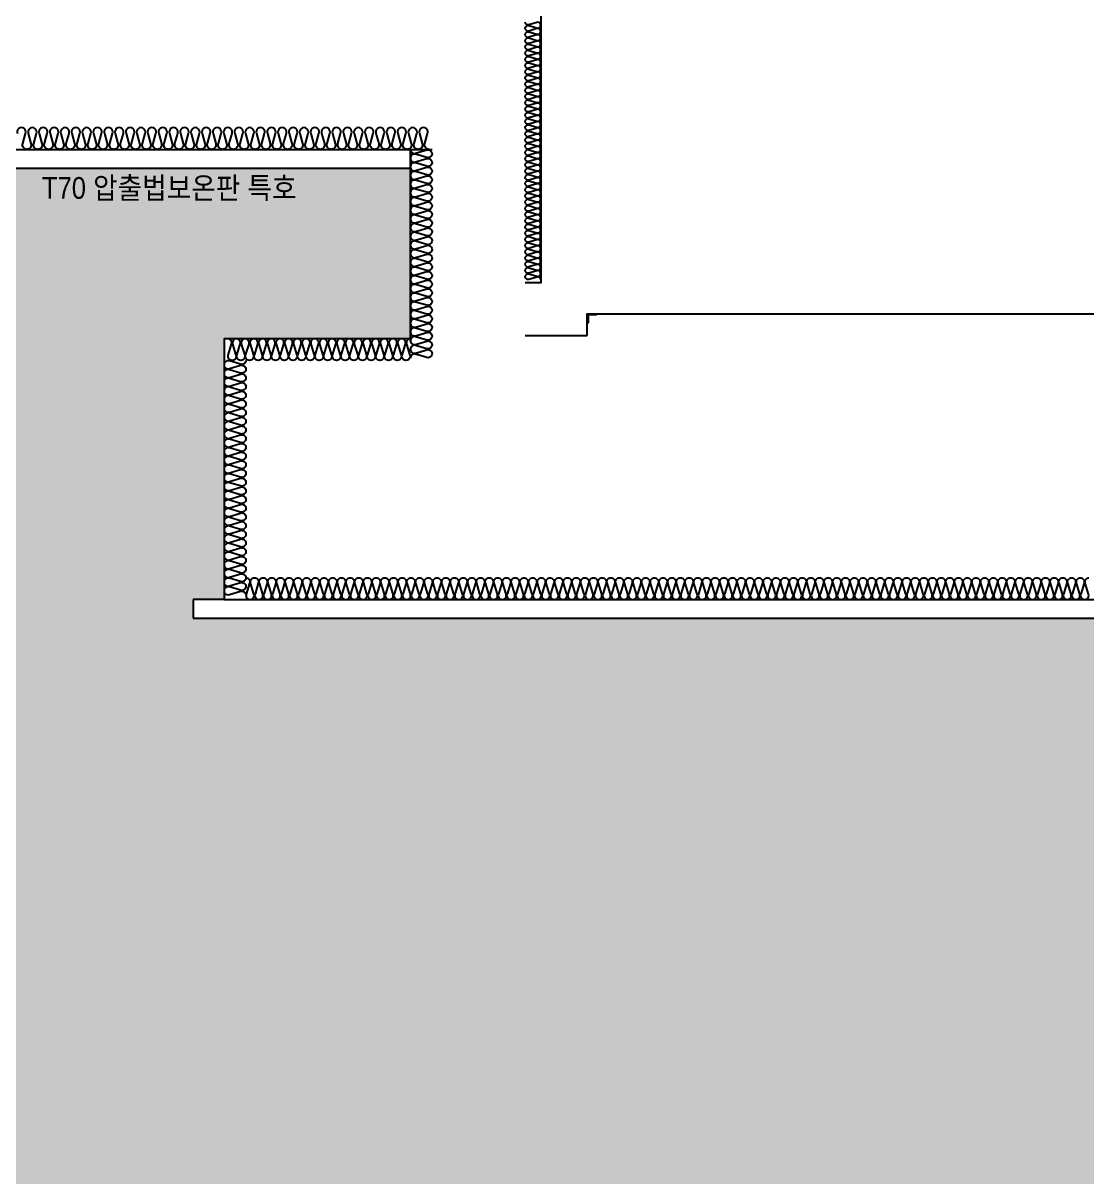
# Model space of a CAD drawing. Header units: millimetres. Extents: x 19868 to 801382, y -4805 to 85279.
# Drawn here: x 509421 to 512848, y 31149 to 34866 of the extents above; entities that cross this region are included whole.
import ezdxf
from ezdxf.enums import TextEntityAlignment as Align

# ---------------------------------------------------------------- set-up
doc = ezdxf.new("R2010")
doc.units = ezdxf.units.MM
doc.header["$LTSCALE"] = 250
for name, color, linetype in [('4fin', 4, 'Continuous'), ('A-FIN', 6, 'Continuous'), ('A-FIN-무근', 7, 'Continuous'), ('A-버림CONC', 4, 'Continuous'), ('ISL', 251, 'Continuous'), ('TR', 7, 'Continuous'), ('지반', 254, 'Continuous')]:
    doc.layers.add(name, color=color, linetype=linetype)
doc.layers.add('NOPLOT-단열', color=225, linetype='Continuous', plot=False)
doc.styles.add('Gdim', font='')
doc.styles.get('Gdim').set_extended_font_data('Dotum')

# ---------------------------------------------------------------- blocks, each defined once
blk = doc.blocks.new('A$C1B416526')
at = {"layer": '4fin'}
blk.add_lwpolyline([(-30, 70, 0.164028), (-28.7, 67), (-3, 67), (-3, 41.2, 0.19024), (0, 40), (0, 70)], format="xyb", close=True, dxfattribs=at)
at = {"layer": 'A-FIN-무근'}
for p, q in [((0, 0), (0, 70)), ((200, 0), (0, 0))]:
    blk.add_line(p, q, dxfattribs=at)

msp = doc.modelspace()

# ---------------------------------------------------------------- hatches: boundary and pattern name
at = {"layer": '지반'}
h = msp.add_hatch(dxfattribs=at)
h.set_pattern_fill('EARTH', color=251, scale=70, angle=45)
h.paths.add_polyline_path([(440367.8, 33228.9), (440367.8, 23234.4), (591132.4, 23234.4), (591132.4, 34678.9), (582338.2, 34678.9), (582338.2, 34628.9), (582388.2, 34628.9), (582388.2, 34568.9), (582138.2, 34568.9), (582138.2, 34628.9), (582188.2, 34628.9), (582188.2, 34828.9), (580288.2, 34828.9), (580288.2, 34778.9), (580138.2, 34778.9), (580138.2, 33778.9), (580038.2, 33778.9), (580038.2, 32328.9), (581138.2, 32328.9), (581138.2, 30828.9), (581238.2, 30828.9), (581238.2, 30768.9), (563118.2, 30768.9), (563118.2, 30828.9), (563218.2, 30828.9), (563218.2, 31528.9), (563818.2, 31528.9), (563818.2, 33668.9), (561843.1, 33668.9), (561663.1, 33488.9), (560453.4, 33488.9), (560273.4, 33668.9), (558088.2, 33668.9), (558088.2, 33728.9), (558188.2, 33728.9), (558188.2, 34318.9), (543138.2, 34318.9), (543138.2, 33878.9), (542838.2, 33878.9), (542838.2, 32228.9), (543438.2, 32228.9), (543438.2, 31528.9), (543538.2, 31528.9), (543538.2, 31468.9), (541838.2, 31468.9), (541838.2, 31528.9), (541938.2, 31528.9), (541938.2, 31968.9), (539138.2, 31968.9), (539138.2, 31528.9), (539238.2, 31528.9), (539238.2, 31468.9), (537538.2, 31468.9), (537538.2, 31528.9), (537638.2, 31528.9), (537638.2, 32228.9), (538238.2, 32228.9), (538238.2, 33018.9), (537638.2, 33018.9), (537638.2, 33078.9), (537738.2, 33078.9), (537738.2, 33418.9), (535238.2, 33418.9), (535238.2, 32878.9), (535338.2, 32878.9), (535338.2, 32818.9), (534538.2, 32818.9), (534538.2, 32878.9), (534638.2, 32878.9), (534638.2, 33418.9), (530588.2, 33418.9), (530188.2, 33018.9), (516778.2, 33018.9), (516708.2, 32948.9), (509968.2, 32948.9), (509968.2, 33008.9), (510068.2, 33008.9), (510068.2, 33848.9), (510668.2, 33848.9), (510668.2, 34398.9), (508508.2, 34398.9), (508508.2, 33808.9), (508608.2, 33808.9), (508608.2, 33748.9), (507668.2, 33748.9), (507668.2, 33808.9), (507768.2, 33808.9), (507768.2, 34448.9), (507488.2, 34448.9), (507488.2, 34508.9), (507538.2, 34508.9), (507536.6, 34832.3), (505138.2, 34820.6), (502738.2, 34808.9), (490888.2, 34568.9), (479038.2, 34328.9), (468288.2, 34228.9), (456838.2, 34128.9), (456138.2, 34128.9), (448038.2, 33228.9)])

# ---------------------------------------------------------------- linework, layer by layer
at = {"layer": 'A-FIN'}
msp.add_line((511238.2, 33928.9), (537738.2, 33928.9), dxfattribs=at)
at = {"layer": 'A-버림CONC'}
for p, q in [((510068.2, 33008.9), (509968.2, 33008.9)), ((509968.2, 33008.9), (509968.2, 32948.9)), ((509968.2, 32948.9), (516708.2, 32948.9))]:
    msp.add_line(p, q, dxfattribs=at)
msp.add_lwpolyline([(508508.2, 34398.9), (510668.2, 34398.9)], dxfattribs=at)
at = {"layer": 'ISL'}
msp.add_line((508508.2, 34458.9), (510738.2, 34458.9), dxfattribs=at)
for points in [[(538188.2, 41428.9), (537688.2, 41428.9), (537688.2, 41978.9), (535188.2, 41978.9), (535188.2, 41228.9), (534488.2, 41228.9), (534488.2, 41978.9), (528888.2, 41978.9), (528888.2, 41328.9), (528488.2, 41328.9), (528488.2, 42228.9), (528588.2, 42228.9), (528588.2, 42878.9), (522838.2, 42878.9), (522838.2, 42078.9), (523338.2, 42078.9), (523338.2, 41078.9), (522538.2, 41078.9), (522538.2, 41828.9), (511388.2, 41828.9), (511388.2, 41078.9), (511088.2, 41078.9), (511088.2, 34028.9), (511038.2, 34028.9)], [(510668.2, 34458.9), (510668.2, 33848.9), (510068.2, 33848.9), (510068.2, 33008.9), (516638.2, 33008.9), (516638.2, 33078.9)]]:
    msp.add_lwpolyline(points, dxfattribs=at)
for points in [[(511088.2, 34038.9, 0.5087), (511076.1, 34047.8), (511050.3, 34040.1, -0.509267), (511038.2, 34048.9, -0.509267), (511050.3, 34057.8), (511076.1, 34050.1, 1.372593), (511076.1, 34067.8), (511050.3, 34060.1, -0.509267), (511038.2, 34068.9, -0.509267), (511050.3, 34077.8), (511076.1, 34070.1, 1.372593), (511076.1, 34087.8), (511050.3, 34080.1, -0.509267), (511038.2, 34088.9, -0.509267), (511050.3, 34097.8), (511076.1, 34090.1, 1.372593), (511076.1, 34107.8), (511050.3, 34100.1, -0.509267), (511038.2, 34108.9, -0.509267), (511050.3, 34117.8), (511076.1, 34110.1, 1.372593), (511076.1, 34127.8), (511050.3, 34120.1, -0.509267), (511038.2, 34128.9, -0.509267), (511050.3, 34137.8), (511076.1, 34130.1, 1.372593), (511076.1, 34147.8), (511050.3, 34140.1, -0.509267), (511038.2, 34148.9, -0.509267), (511050.3, 34157.8), (511076.1, 34150.1, 1.372593), (511076.1, 34167.8), (511050.3, 34160.1, -0.509267), (511038.2, 34168.9, -0.509267), (511050.3, 34177.8), (511076.1, 34170.1, 1.372593), (511076.1, 34187.8), (511050.3, 34180.1, -0.509267), (511038.2, 34188.9, -0.509267), (511050.3, 34197.8), (511076.1, 34190.1, 1.372593), (511076.1, 34207.8), (511050.3, 34200.1, -0.509267), (511038.2, 34208.9, -0.509267), (511050.3, 34217.8), (511076.1, 34210.1, 1.372593), (511076.1, 34227.8), (511050.3, 34220.1, -0.509267), (511038.2, 34228.9, -0.509267), (511050.3, 34237.8), (511076.1, 34230.1, 1.372593), (511076.1, 34247.8), (511050.3, 34240.1, -0.509267), (511038.2, 34248.9, -0.509267), (511050.3, 34257.8), (511076.1, 34250.1, 1.372593), (511076.1, 34267.8), (511050.3, 34260.1, -0.509267), (511038.2, 34268.9, -0.509267), (511050.3, 34277.8), (511076.1, 34270.1, 1.372593), (511076.1, 34287.8), (511050.3, 34280.1, -0.509267), (511038.2, 34288.9, -0.509267), (511050.3, 34297.8), (511076.1, 34290.1, 1.372593), (511076.1, 34307.8), (511050.3, 34300.1, -0.509267), (511038.2, 34308.9, -0.509267), (511050.3, 34317.8), (511076.1, 34310.1, 1.372593), (511076.1, 34327.8), (511050.3, 34320.1, -0.509267), (511038.2, 34328.9, -0.509267), (511050.3, 34337.8), (511076.1, 34330.1, 1.372593), (511076.1, 34347.8), (511050.3, 34340.1, -0.509267), (511038.2, 34348.9, -0.509267), (511050.3, 34357.8), (511076.1, 34350.1, 1.372593), (511076.1, 34367.8), (511050.3, 34360.1, -0.509267), (511038.2, 34368.9, -0.509267), (511050.3, 34377.8), (511076.1, 34370.1, 1.372593), (511076.1, 34387.8), (511050.3, 34380.1, -0.509267), (511038.2, 34388.9, -0.509267), (511050.3, 34397.8), (511076.1, 34390.1, 1.372593), (511076.1, 34407.8), (511050.3, 34400.1, -0.509267), (511038.2, 34408.9, -0.509267), (511050.3, 34417.8), (511076.1, 34410.1, 1.372593), (511076.1, 34427.8), (511050.3, 34420.1, -0.509267), (511038.2, 34428.9, -0.509267), (511050.3, 34437.8), (511076.1, 34430.1, 1.372593), (511076.1, 34447.8), (511050.3, 34440.1, -0.509267), (511038.2, 34448.9, -0.509267), (511050.3, 34457.8), (511076.1, 34450.1, 1.372593), (511076.1, 34467.8), (511050.3, 34460.1, -0.509267), (511038.2, 34468.9, -0.509267), (511050.3, 34477.8), (511076.1, 34470.1, 1.372593), (511076.1, 34487.8), (511050.3, 34480.1, -0.509267), (511038.2, 34488.9, -0.509267), (511050.3, 34497.8), (511076.1, 34490.1, 1.372593), (511076.1, 34507.8), (511050.3, 34500.1, -0.509267), (511038.2, 34508.9, -0.509267), (511050.3, 34517.8), (511076.1, 34510.1, 1.372593), (511076.1, 34527.8), (511050.3, 34520.1, -0.509267), (511038.2, 34528.9, -0.509267), (511050.3, 34537.8), (511076.1, 34530.1, 1.372593), (511076.1, 34547.8), (511050.3, 34540.1, -0.509267), (511038.2, 34548.9, -0.509267), (511050.3, 34557.8), (511076.1, 34550.1, 1.372593), (511076.1, 34567.8), (511050.3, 34560.1, -0.509267), (511038.2, 34568.9, -0.509267), (511050.3, 34577.8), (511076.1, 34570.1, 1.372593), (511076.1, 34587.8), (511050.3, 34580.1, -0.509267), (511038.2, 34588.9, -0.509267), (511050.3, 34597.8), (511076.1, 34590.1, 1.372593), (511076.1, 34607.8), (511050.3, 34600.1, -0.509267), (511038.2, 34608.9, -0.509267), (511050.3, 34617.8), (511076.1, 34610.1, 1.372593), (511076.1, 34627.8), (511050.3, 34620.1, -0.509267), (511038.2, 34628.9, -0.509267), (511050.3, 34637.8), (511076.1, 34630.1, 1.372593), (511076.1, 34647.8), (511050.3, 34640.1, -0.509267), (511038.2, 34648.9, -0.509267), (511050.3, 34657.8), (511076.1, 34650.1, 1.372593), (511076.1, 34667.8), (511050.3, 34660.1, -0.509267), (511038.2, 34668.9, -0.509267), (511050.3, 34677.8), (511076.1, 34670.1, 1.372593), (511076.1, 34687.8), (511050.3, 34680.1, -0.509267), (511038.2, 34688.9, -0.509267), (511050.3, 34697.8), (511076.1, 34690.1, 1.372593), (511076.1, 34707.8), (511050.3, 34700.1, -0.509267), (511038.2, 34708.9, -0.509267), (511050.3, 34717.8), (511076.1, 34710.1, 1.372593), (511076.1, 34727.8), (511050.3, 34720.1, -0.509267), (511038.2, 34728.9, -0.509267), (511050.3, 34737.8), (511076.1, 34730.1, 1.372593), (511076.1, 34747.8), (511050.3, 34740.1, -0.509267), (511038.2, 34748.9, -0.509267), (511050.3, 34757.8), (511076.1, 34750.1, 1.372593), (511076.1, 34767.8), (511050.3, 34760.1, -0.509267), (511038.2, 34768.9, -0.509267), (511050.3, 34777.8), (511076.1, 34770.1, 1.372593), (511076.1, 34787.8), (511050.3, 34780.1, -0.509267), (511038.2, 34788.9, -0.509267), (511050.3, 34797.8), (511076.1, 34790.1, 1.372593), (511076.1, 34807.8), (511050.3, 34800.1, -0.509267), (511038.2, 34808.9, -0.509267), (511050.3, 34817.8), (511076.1, 34810.1, 1.372593), (511076.1, 34827.8), (511050.3, 34820.1, -0.509267), (511038.2, 34828.9, -0.509267), (511050.3, 34837.8), (511076.1, 34830.1, 1.372593), (511076.1, 34847.8), (511050.3, 34840.1, -0.509267), (511038.2, 34848.9, -0.509267), (511050.3, 34857.8), (511076.1, 34850.1, 1.372593), (511076.1, 34867.8), (511050.3, 34860.1, -0.509267), (511038.2, 34868.9, -0.509267)], [(510728.2, 34458.9, -0.524856), (510715.1, 34477.9), (510723.8, 34510, 1.449198), (510697.6, 34510), (510706.3, 34477.9, -0.524856), (510693.2, 34458.9, -0.524856), (510680.1, 34477.9), (510688.8, 34510, 1.449198), (510662.6, 34510), (510671.3, 34477.9, -0.524856), (510658.2, 34458.9, -0.524856), (510645.1, 34477.9), (510653.8, 34510, 1.449198), (510627.6, 34510), (510636.3, 34477.9, -0.524856), (510623.2, 34458.9, -0.524856), (510610.1, 34477.9), (510618.8, 34510, 1.449198), (510592.6, 34510), (510601.3, 34477.9, -0.524856), (510588.2, 34458.9, -0.524856), (510575.1, 34477.9), (510583.8, 34510, 1.449198), (510557.6, 34510), (510566.3, 34477.9, -0.524856), (510553.2, 34458.9, -0.524856), (510540.1, 34477.9), (510548.8, 34510, 1.449198), (510522.6, 34510), (510531.3, 34477.9, -0.524856), (510518.2, 34458.9, -0.524856), (510505.1, 34477.9), (510513.8, 34510, 1.449198), (510487.6, 34510), (510496.3, 34477.9, -0.524856), (510483.2, 34458.9, -0.524856), (510470.1, 34477.9), (510478.8, 34510, 1.449198), (510452.6, 34510), (510461.3, 34477.9, -0.524856), (510448.2, 34458.9, -0.524856), (510435.1, 34477.9), (510443.8, 34510, 1.449198), (510417.6, 34510), (510426.3, 34477.9, -0.524856), (510413.2, 34458.9, -0.524856), (510400.1, 34477.9), (510408.8, 34510, 1.449198), (510382.6, 34510), (510391.3, 34477.9, -0.524856), (510378.2, 34458.9, -0.524856), (510365.1, 34477.9), (510373.8, 34510, 1.449198), (510347.6, 34510), (510356.3, 34477.9, -0.524856), (510343.2, 34458.9, -0.524856), (510330.1, 34477.9), (510338.8, 34510, 1.449198), (510312.6, 34510), (510321.3, 34477.9, -0.524856), (510308.2, 34458.9, -0.524856), (510295.1, 34477.9), (510303.8, 34510, 1.449198), (510277.6, 34510), (510286.3, 34477.9, -0.524856), (510273.2, 34458.9, -0.524856), (510260.1, 34477.9), (510268.8, 34510, 1.449198), (510242.6, 34510), (510251.3, 34477.9, -0.524856), (510238.2, 34458.9, -0.524856), (510225.1, 34477.9), (510233.8, 34510, 1.449198), (510207.6, 34510), (510216.3, 34477.9, -0.524856), (510203.2, 34458.9, -0.524856), (510190.1, 34477.9), (510198.8, 34510, 1.449198), (510172.6, 34510), (510181.3, 34477.9, -0.524856), (510168.2, 34458.9, -0.524856), (510155.1, 34477.9), (510163.8, 34510, 1.449198), (510137.6, 34510), (510146.3, 34477.9, -0.524856), (510133.2, 34458.9, -0.524856), (510120.1, 34477.9), (510128.8, 34510, 1.449198), (510102.6, 34510), (510111.3, 34477.9, -0.524856), (510098.2, 34458.9, -0.524856), (510085.1, 34477.9), (510093.8, 34510, 1.449198), (510067.6, 34510), (510076.3, 34477.9, -0.524856), (510063.2, 34458.9, -0.524856), (510050.1, 34477.9), (510058.8, 34510, 1.449198), (510032.6, 34510), (510041.3, 34477.9, -0.524856), (510028.2, 34458.9, -0.524856), (510015.1, 34477.9), (510023.8, 34510, 1.449198), (509997.6, 34510), (510006.3, 34477.9, -0.524856), (509993.2, 34458.9, -0.524856), (509980.1, 34477.9), (509988.8, 34510, 1.449198), (509962.6, 34510), (509971.3, 34477.9, -0.524856), (509958.2, 34458.9, -0.524856), (509945.1, 34477.9), (509953.8, 34510, 1.449198), (509927.6, 34510), (509936.3, 34477.9, -0.524856), (509923.2, 34458.9, -0.524856), (509910.1, 34477.9), (509918.8, 34510, 1.449198), (509892.6, 34510), (509901.3, 34477.9, -0.524856), (509888.2, 34458.9, -0.524856), (509875.1, 34477.9), (509883.8, 34510, 1.449198), (509857.6, 34510), (509866.3, 34477.9, -0.524856), (509853.2, 34458.9, -0.524856), (509840.1, 34477.9), (509848.8, 34510, 1.449198), (509822.6, 34510), (509831.3, 34477.9, -0.524856), (509818.2, 34458.9, -0.524856), (509805.1, 34477.9), (509813.8, 34510, 1.449198), (509787.6, 34510), (509796.3, 34477.9, -0.524856), (509783.2, 34458.9, -0.524856), (509770.1, 34477.9), (509778.8, 34510, 1.449198), (509752.6, 34510), (509761.3, 34477.9, -0.524856), (509748.2, 34458.9, -0.524856), (509735.1, 34477.9), (509743.8, 34510, 1.449198), (509717.6, 34510), (509726.3, 34477.9, -0.524856), (509713.2, 34458.9, -0.524856), (509700.1, 34477.9), (509708.8, 34510, 1.449198), (509682.6, 34510), (509691.3, 34477.9, -0.524856), (509678.2, 34458.9, -0.524856), (509665.1, 34477.9), (509673.8, 34510, 1.449198), (509647.6, 34510), (509656.3, 34477.9, -0.524856), (509643.2, 34458.9, -0.524856), (509630.1, 34477.9), (509638.8, 34510, 1.449198), (509612.6, 34510), (509621.3, 34477.9, -0.524856), (509608.2, 34458.9, -0.524856), (509595.1, 34477.9), (509603.8, 34510, 1.449198), (509577.6, 34510), (509586.3, 34477.9, -0.524856), (509573.2, 34458.9, -0.524856), (509560.1, 34477.9), (509568.8, 34510, 1.449198), (509542.6, 34510), (509551.3, 34477.9, -0.524856), (509538.2, 34458.9, -0.524856), (509525.1, 34477.9), (509533.8, 34510, 1.449198), (509507.6, 34510), (509516.3, 34477.9, -0.524856), (509503.2, 34458.9, -0.524856), (509490.1, 34477.9), (509498.8, 34510, 1.449198), (509472.6, 34510), (509481.3, 34477.9, -0.524856), (509468.2, 34458.9, -0.524856), (509455.1, 34477.9), (509463.8, 34510, 1.449198), (509437.6, 34510), (509446.3, 34477.9, -0.524856), (509433.2, 34458.9, -0.524856), (509420.1, 34477.9), (509428.8, 34510, 1.449198), (509402.6, 34510)], [(510668.2, 34458.9, 0.509267), (510685.2, 34446.6), (510721.2, 34457.3, -1.372593), (510721.2, 34432.6), (510685.2, 34443.3, 0.509267), (510668.2, 34430.9, 0.509267), (510685.2, 34418.6), (510721.2, 34429.3, -1.372593), (510721.2, 34404.6), (510685.2, 34415.3, 0.509267), (510668.2, 34402.9, 0.509267), (510685.2, 34390.6), (510721.2, 34401.3, -1.372593), (510721.2, 34376.6), (510685.2, 34387.3, 0.509267), (510668.2, 34374.9, 0.509267), (510685.2, 34362.6), (510721.2, 34373.3, -1.372593), (510721.2, 34348.6), (510685.2, 34359.3, 0.509267), (510668.2, 34346.9, 0.509267), (510685.2, 34334.6), (510721.2, 34345.3, -1.372593), (510721.2, 34320.6), (510685.2, 34331.3, 0.509267), (510668.2, 34318.9, 0.509267), (510685.2, 34306.6), (510721.2, 34317.3, -1.372593), (510721.2, 34292.6), (510685.2, 34303.3, 0.509267), (510668.2, 34290.9, 0.509267), (510685.2, 34278.6), (510721.2, 34289.3, -1.372593), (510721.2, 34264.6), (510685.2, 34275.3, 0.509267), (510668.2, 34262.9, 0.509267), (510685.2, 34250.6), (510721.2, 34261.3, -1.372593), (510721.2, 34236.6), (510685.2, 34247.3, 0.509267), (510668.2, 34234.9, 0.509267), (510685.2, 34222.6), (510721.2, 34233.3, -1.372593), (510721.2, 34208.6), (510685.2, 34219.3, 0.509267), (510668.2, 34206.9, 0.509267), (510685.2, 34194.6), (510721.2, 34205.3, -1.372593), (510721.2, 34180.6), (510685.2, 34191.3, 0.509267), (510668.2, 34178.9, 0.509267), (510685.2, 34166.6), (510721.2, 34177.3, -1.372593), (510721.2, 34152.6), (510685.2, 34163.3, 0.509267), (510668.2, 34150.9, 0.509267), (510685.2, 34138.6), (510721.2, 34149.3, -1.372593), (510721.2, 34124.6), (510685.2, 34135.3, 0.509267), (510668.2, 34122.9, 0.509267), (510685.2, 34110.6), (510721.2, 34121.3, -1.372593), (510721.2, 34096.6), (510685.2, 34107.3, 0.509267), (510668.2, 34094.9, 0.509267), (510685.2, 34082.6), (510721.2, 34093.3, -1.372593), (510721.2, 34068.6), (510685.2, 34079.3, 0.509267), (510668.2, 34066.9, 0.509267), (510685.2, 34054.6), (510721.2, 34065.3, -1.372593), (510721.2, 34040.6), (510685.2, 34051.3, 0.509267), (510668.2, 34038.9, 0.509267), (510685.2, 34026.6), (510721.2, 34037.3, -1.372593), (510721.2, 34012.6), (510685.2, 34023.3, 0.509267), (510668.2, 34010.9, 0.509267), (510685.2, 33998.6), (510721.2, 34009.3, -1.372593), (510721.2, 33984.6), (510685.2, 33995.3, 0.509267), (510668.2, 33982.9, 0.509267), (510685.2, 33970.6), (510721.2, 33981.3, -1.372593), (510721.2, 33956.6), (510685.2, 33967.3, 0.509267), (510668.2, 33954.9, 0.509267), (510685.2, 33942.6), (510721.2, 33953.3, -1.372593), (510721.2, 33928.6), (510685.2, 33939.3, 0.509267), (510668.2, 33926.9, 0.509267), (510685.2, 33914.6), (510721.2, 33925.3, -1.372593), (510721.2, 33900.6), (510685.2, 33911.3, 0.509267), (510668.2, 33898.9, 0.509267), (510685.2, 33886.6), (510721.2, 33897.3, -1.372593), (510721.2, 33872.6), (510685.2, 33883.3, 0.509267), (510668.2, 33870.9, 0.509267), (510685.2, 33858.6), (510721.2, 33869.3, -1.372593), (510721.2, 33844.6), (510685.2, 33855.3, 0.509267), (510668.2, 33842.9, 0.509267), (510685.2, 33830.6), (510721.2, 33841.3, -1.372593), (510721.2, 33816.6), (510685.2, 33827.3, 0.509267), (510668.2, 33814.9, 0.509267), (510685.2, 33802.6), (510721.2, 33813.3, -1.372593), (510721.2, 33788.6), (510685.2, 33799.3, 0.509267), (510668.2, 33786.9)], [(510668.2, 33848.9, 0.509267), (510655.8, 33832), (510666.6, 33795.9, -1.372593), (510641.8, 33795.9), (510652.6, 33832, 0.509267), (510640.2, 33848.9, 0.509267), (510627.8, 33832), (510638.6, 33795.9, -1.372593), (510613.8, 33795.9), (510624.6, 33832, 0.509267), (510612.2, 33848.9, 0.509267), (510599.8, 33832), (510610.6, 33795.9, -1.372593), (510585.8, 33795.9), (510596.6, 33832, 0.509267), (510584.2, 33848.9, 0.509267), (510571.8, 33832), (510582.6, 33795.9, -1.372593), (510557.8, 33795.9), (510568.6, 33832, 0.509267), (510556.2, 33848.9, 0.509267), (510543.8, 33832), (510554.6, 33795.9, -1.372593), (510529.8, 33795.9), (510540.6, 33832, 0.509267), (510528.2, 33848.9, 0.509267), (510515.8, 33832), (510526.6, 33795.9, -1.372593), (510501.8, 33795.9), (510512.6, 33832, 0.509267), (510500.2, 33848.9, 0.509267), (510487.8, 33832), (510498.6, 33795.9, -1.372593), (510473.8, 33795.9), (510484.6, 33832, 0.509267), (510472.2, 33848.9, 0.509267), (510459.8, 33832), (510470.6, 33795.9, -1.372593), (510445.8, 33795.9), (510456.6, 33832, 0.509267), (510444.2, 33848.9, 0.509267), (510431.8, 33832), (510442.6, 33795.9, -1.372593), (510417.8, 33795.9), (510428.6, 33832, 0.509267), (510416.2, 33848.9, 0.509267), (510403.8, 33832), (510414.6, 33795.9, -1.372593), (510389.8, 33795.9), (510400.6, 33832, 0.509267), (510388.2, 33848.9, 0.509267), (510375.8, 33832), (510386.6, 33795.9, -1.372593), (510361.8, 33795.9), (510372.6, 33832, 0.509267), (510360.2, 33848.9, 0.509267), (510347.8, 33832), (510358.6, 33795.9, -1.372593), (510333.8, 33795.9), (510344.6, 33832, 0.509267), (510332.2, 33848.9, 0.509267), (510319.8, 33832), (510330.6, 33795.9, -1.372593), (510305.8, 33795.9), (510316.6, 33832, 0.509267), (510304.2, 33848.9, 0.509267), (510291.8, 33832), (510302.6, 33795.9, -1.372593), (510277.8, 33795.9), (510288.6, 33832, 0.509267), (510276.2, 33848.9, 0.509267), (510263.8, 33832), (510274.6, 33795.9, -1.372593), (510249.8, 33795.9), (510260.6, 33832, 0.509267), (510248.2, 33848.9, 0.509267), (510235.8, 33832), (510246.6, 33795.9, -1.372593), (510221.8, 33795.9), (510232.6, 33832, 0.509267), (510220.2, 33848.9, 0.509267), (510207.8, 33832), (510218.6, 33795.9, -1.372593), (510193.8, 33795.9), (510204.6, 33832, 0.509267), (510192.2, 33848.9, 0.509267), (510179.8, 33832), (510190.6, 33795.9, -1.372593), (510165.8, 33795.9), (510176.6, 33832, 0.509267), (510164.2, 33848.9, 0.509267), (510151.8, 33832), (510162.6, 33795.9, -1.372593), (510137.8, 33795.9), (510148.6, 33832, 0.509267), (510136.2, 33848.9, 0.509267), (510123.8, 33832), (510134.6, 33795.9, -1.372593), (510109.8, 33795.9), (510120.6, 33832, 0.509267), (510108.2, 33848.9, 0.509267), (510095.8, 33832), (510106.6, 33795.9, -1.372593), (510081.8, 33795.9), (510092.6, 33832, 0.509267), (510080.2, 33848.9)], [(510138.2, 33778.9, -0.509267), (510121.2, 33766.6), (510085.2, 33777.3, 1.372593), (510085.2, 33752.6), (510121.2, 33763.3, -0.509267), (510138.2, 33750.9, -0.509267), (510121.2, 33738.6), (510085.2, 33749.3, 1.372593), (510085.2, 33724.6), (510121.2, 33735.3, -0.509267), (510138.2, 33722.9, -0.509267), (510121.2, 33710.6), (510085.2, 33721.3, 1.372593), (510085.2, 33696.6), (510121.2, 33707.3, -0.509267), (510138.2, 33694.9, -0.509267), (510121.2, 33682.6), (510085.2, 33693.3, 1.372593), (510085.2, 33668.6), (510121.2, 33679.3, -0.509267), (510138.2, 33666.9, -0.509267), (510121.2, 33654.6), (510085.2, 33665.3, 1.372593), (510085.2, 33640.6), (510121.2, 33651.3, -0.509267), (510138.2, 33638.9, -0.509267), (510121.2, 33626.6), (510085.2, 33637.3, 1.372593), (510085.2, 33612.6), (510121.2, 33623.3, -0.509267), (510138.2, 33610.9, -0.509267), (510121.2, 33598.6), (510085.2, 33609.3, 1.372593), (510085.2, 33584.6), (510121.2, 33595.3, -0.509267), (510138.2, 33582.9, -0.509267), (510121.2, 33570.6), (510085.2, 33581.3, 1.372593), (510085.2, 33556.6), (510121.2, 33567.3, -0.509267), (510138.2, 33554.9, -0.509267), (510121.2, 33542.6), (510085.2, 33553.3, 1.372593), (510085.2, 33528.6), (510121.2, 33539.3, -0.509267), (510138.2, 33526.9, -0.509267), (510121.2, 33514.6), (510085.2, 33525.3, 1.372593), (510085.2, 33500.6), (510121.2, 33511.3, -0.509267), (510138.2, 33498.9, -0.509267), (510121.2, 33486.6), (510085.2, 33497.3, 1.372593), (510085.2, 33472.6), (510121.2, 33483.3, -0.509267), (510138.2, 33470.9, -0.509267), (510121.2, 33458.6), (510085.2, 33469.3, 1.372593), (510085.2, 33444.6), (510121.2, 33455.3, -0.509267), (510138.2, 33442.9, -0.509267), (510121.2, 33430.6), (510085.2, 33441.3, 1.372593), (510085.2, 33416.6), (510121.2, 33427.3, -0.509267), (510138.2, 33414.9, -0.509267), (510121.2, 33402.6), (510085.2, 33413.3, 1.372593), (510085.2, 33388.6), (510121.2, 33399.3, -0.509267), (510138.2, 33386.9, -0.509267), (510121.2, 33374.6), (510085.2, 33385.3, 1.372593), (510085.2, 33360.6), (510121.2, 33371.3, -0.509267), (510138.2, 33358.9, -0.509267), (510121.2, 33346.6), (510085.2, 33357.3, 1.372593), (510085.2, 33332.6), (510121.2, 33343.3, -0.509267), (510138.2, 33330.9, -0.509267), (510121.2, 33318.6), (510085.2, 33329.3, 1.372593), (510085.2, 33304.6), (510121.2, 33315.3, -0.509267), (510138.2, 33302.9, -0.509267), (510121.2, 33290.6), (510085.2, 33301.3, 1.372593), (510085.2, 33276.6), (510121.2, 33287.3, -0.509267), (510138.2, 33274.9, -0.509267), (510121.2, 33262.6), (510085.2, 33273.3, 1.372593), (510085.2, 33248.6), (510121.2, 33259.3, -0.509267), (510138.2, 33246.9, -0.509267), (510121.2, 33234.6), (510085.2, 33245.3, 1.372593), (510085.2, 33220.6), (510121.2, 33231.3, -0.509267), (510138.2, 33218.9, -0.509267), (510121.2, 33206.6), (510085.2, 33217.3, 1.372593), (510085.2, 33192.6), (510121.2, 33203.3, -0.509267), (510138.2, 33190.9, -0.509267), (510121.2, 33178.6), (510085.2, 33189.3, 1.372593), (510085.2, 33164.6), (510121.2, 33175.3, -0.509267), (510138.2, 33162.9, -0.509267), (510121.2, 33150.6), (510085.2, 33161.3, 1.372593), (510085.2, 33136.6), (510121.2, 33147.3, -0.509267), (510138.2, 33134.9, -0.509267), (510121.2, 33122.6), (510085.2, 33133.3, 1.372593), (510085.2, 33108.6), (510121.2, 33119.3, -0.509267), (510138.2, 33106.9, -0.509267), (510121.2, 33094.6), (510085.2, 33105.3, 1.372593), (510085.2, 33080.6), (510121.2, 33091.3, -0.509267), (510138.2, 33078.9, -0.509267), (510121.2, 33066.6), (510085.2, 33077.3, 1.372593), (510085.2, 33052.6), (510121.2, 33063.3, -0.509267), (510138.2, 33050.9, -0.509267), (510121.2, 33038.6), (510085.2, 33049.3, 1.372593), (510085.2, 33024.6), (510121.2, 33035.3, -0.509267), (510138.2, 33022.9)], [(510138.2, 33078.9, -0.509267), (510150.6, 33062), (510139.9, 33025.9, 1.372593), (510164.6, 33025.9), (510153.9, 33062, -0.509267), (510166.2, 33078.9, -0.509267), (510178.6, 33062), (510167.9, 33025.9, 1.372593), (510192.6, 33025.9), (510181.9, 33062, -0.509267), (510194.2, 33078.9, -0.509267), (510206.6, 33062), (510195.9, 33025.9, 1.372593), (510220.6, 33025.9), (510209.9, 33062, -0.509267), (510222.2, 33078.9, -0.509267), (510234.6, 33062), (510223.9, 33025.9, 1.372593), (510248.6, 33025.9), (510237.9, 33062, -0.509267), (510250.2, 33078.9, -0.509267), (510262.6, 33062), (510251.9, 33025.9, 1.372593), (510276.6, 33025.9), (510265.9, 33062, -0.509267), (510278.2, 33078.9, -0.509267), (510290.6, 33062), (510279.9, 33025.9, 1.372593), (510304.6, 33025.9), (510293.9, 33062, -0.509267), (510306.2, 33078.9, -0.509267), (510318.6, 33062), (510307.9, 33025.9, 1.372593), (510332.6, 33025.9), (510321.9, 33062, -0.509267), (510334.2, 33078.9, -0.509267), (510346.6, 33062), (510335.9, 33025.9, 1.372593), (510360.6, 33025.9), (510349.9, 33062, -0.509267), (510362.2, 33078.9, -0.509267), (510374.6, 33062), (510363.9, 33025.9, 1.372593), (510388.6, 33025.9), (510377.9, 33062, -0.509267), (510390.2, 33078.9, -0.509267), (510402.6, 33062), (510391.9, 33025.9, 1.372593), (510416.6, 33025.9), (510405.9, 33062, -0.509267), (510418.2, 33078.9, -0.509267), (510430.6, 33062), (510419.9, 33025.9, 1.372593), (510444.6, 33025.9), (510433.9, 33062, -0.509267), (510446.2, 33078.9, -0.509267), (510458.6, 33062), (510447.9, 33025.9, 1.372593), (510472.6, 33025.9), (510461.9, 33062, -0.509267), (510474.2, 33078.9, -0.509267), (510486.6, 33062), (510475.9, 33025.9, 1.372593), (510500.6, 33025.9), (510489.9, 33062, -0.509267), (510502.2, 33078.9, -0.509267), (510514.6, 33062), (510503.9, 33025.9, 1.372593), (510528.6, 33025.9), (510517.9, 33062, -0.509267), (510530.2, 33078.9, -0.509267), (510542.6, 33062), (510531.9, 33025.9, 1.372593), (510556.6, 33025.9), (510545.9, 33062, -0.509267), (510558.2, 33078.9, -0.509267), (510570.6, 33062), (510559.9, 33025.9, 1.372593), (510584.6, 33025.9), (510573.9, 33062, -0.509267), (510586.2, 33078.9, -0.509267), (510598.6, 33062), (510587.9, 33025.9, 1.372593), (510612.6, 33025.9), (510601.9, 33062, -0.509267), (510614.2, 33078.9, -0.509267), (510626.6, 33062), (510615.9, 33025.9, 1.372593), (510640.6, 33025.9), (510629.9, 33062, -0.509267), (510642.2, 33078.9, -0.509267), (510654.6, 33062), (510643.9, 33025.9, 1.372593), (510668.6, 33025.9), (510657.9, 33062, -0.509267), (510670.2, 33078.9, -0.509267), (510682.6, 33062), (510671.9, 33025.9, 1.372593), (510696.6, 33025.9), (510685.9, 33062, -0.509267), (510698.2, 33078.9, -0.509267), (510710.6, 33062), (510699.9, 33025.9, 1.372593), (510724.6, 33025.9), (510713.9, 33062, -0.509267), (510726.2, 33078.9, -0.509267), (510738.6, 33062), (510727.9, 33025.9, 1.372593), (510752.6, 33025.9), (510741.9, 33062, -0.509267), (510754.2, 33078.9, -0.509267), (510766.6, 33062), (510755.9, 33025.9, 1.372593), (510780.6, 33025.9), (510769.9, 33062, -0.509267), (510782.2, 33078.9, -0.509267), (510794.6, 33062), (510783.9, 33025.9, 1.372593), (510808.6, 33025.9), (510797.9, 33062, -0.509267), (510810.2, 33078.9, -0.509267), (510822.6, 33062), (510811.9, 33025.9, 1.372593), (510836.6, 33025.9), (510825.9, 33062, -0.509267), (510838.2, 33078.9, -0.509267), (510850.6, 33062), (510839.9, 33025.9, 1.372593), (510864.6, 33025.9), (510853.9, 33062, -0.509267), (510866.2, 33078.9, -0.509267), (510878.6, 33062), (510867.9, 33025.9, 1.372593), (510892.6, 33025.9), (510881.9, 33062, -0.509267), (510894.2, 33078.9, -0.509267), (510906.6, 33062), (510895.9, 33025.9, 1.372593), (510920.6, 33025.9), (510909.9, 33062, -0.509267), (510922.2, 33078.9, -0.509267), (510934.6, 33062), (510923.9, 33025.9, 1.372593), (510948.6, 33025.9), (510937.9, 33062, -0.509267), (510950.2, 33078.9, -0.509267), (510962.6, 33062), (510951.9, 33025.9, 1.372593), (510976.6, 33025.9), (510965.9, 33062, -0.509267), (510978.2, 33078.9, -0.509267), (510990.6, 33062), (510979.9, 33025.9, 1.372593), (511004.6, 33025.9), (510993.9, 33062, -0.509267), (511006.2, 33078.9, -0.509267), (511018.6, 33062), (511007.9, 33025.9, 1.372593), (511032.6, 33025.9), (511021.9, 33062, -0.509267), (511034.2, 33078.9, -0.509267), (511046.6, 33062), (511035.9, 33025.9, 1.372593), (511060.6, 33025.9), (511049.9, 33062, -0.509267), (511062.2, 33078.9, -0.509267), (511074.6, 33062), (511063.9, 33025.9, 1.372593), (511088.6, 33025.9), (511077.9, 33062, -0.509267), (511090.2, 33078.9, -0.509267), (511102.6, 33062), (511091.9, 33025.9, 1.372593), (511116.6, 33025.9), (511105.9, 33062, -0.509267), (511118.2, 33078.9, -0.509267), (511130.6, 33062), (511119.9, 33025.9, 1.372593), (511144.6, 33025.9), (511133.9, 33062, -0.509267), (511146.2, 33078.9, -0.509267), (511158.6, 33062), (511147.9, 33025.9, 1.372593), (511172.6, 33025.9), (511161.9, 33062, -0.509267), (511174.2, 33078.9, -0.509267), (511186.6, 33062), (511175.9, 33025.9, 1.372593), (511200.6, 33025.9), (511189.9, 33062, -0.509267), (511202.2, 33078.9, -0.509267), (511214.6, 33062), (511203.9, 33025.9, 1.372593), (511228.6, 33025.9), (511217.9, 33062, -0.509267), (511230.2, 33078.9, -0.509267), (511242.6, 33062), (511231.9, 33025.9, 1.372593), (511256.6, 33025.9), (511245.9, 33062, -0.509267), (511258.2, 33078.9, -0.509267), (511270.6, 33062), (511259.9, 33025.9, 1.372593), (511284.6, 33025.9), (511273.9, 33062, -0.509267), (511286.2, 33078.9, -0.509267), (511298.6, 33062), (511287.9, 33025.9, 1.372593), (511312.6, 33025.9), (511301.9, 33062, -0.509267), (511314.2, 33078.9, -0.509267), (511326.6, 33062), (511315.9, 33025.9, 1.372593), (511340.6, 33025.9), (511329.9, 33062, -0.509267), (511342.2, 33078.9, -0.509267), (511354.6, 33062), (511343.9, 33025.9, 1.372593), (511368.6, 33025.9), (511357.9, 33062, -0.509267), (511370.2, 33078.9, -0.509267), (511382.6, 33062), (511371.9, 33025.9, 1.372593), (511396.6, 33025.9), (511385.9, 33062, -0.509267), (511398.2, 33078.9, -0.509267), (511410.6, 33062), (511399.9, 33025.9, 1.372593), (511424.6, 33025.9), (511413.9, 33062, -0.509267), (511426.2, 33078.9, -0.509267), (511438.6, 33062), (511427.9, 33025.9, 1.372593), (511452.6, 33025.9), (511441.9, 33062, -0.509267), (511454.2, 33078.9, -0.509267), (511466.6, 33062), (511455.9, 33025.9, 1.372593), (511480.6, 33025.9), (511469.9, 33062, -0.509267), (511482.2, 33078.9, -0.509267), (511494.6, 33062), (511483.9, 33025.9, 1.372593), (511508.6, 33025.9), (511497.9, 33062, -0.509267), (511510.2, 33078.9, -0.509267), (511522.6, 33062), (511511.9, 33025.9, 1.372593), (511536.6, 33025.9), (511525.9, 33062, -0.509267), (511538.2, 33078.9, -0.509267), (511550.6, 33062), (511539.9, 33025.9, 1.372593), (511564.6, 33025.9), (511553.9, 33062, -0.509267), (511566.2, 33078.9, -0.509267), (511578.6, 33062), (511567.9, 33025.9, 1.372593), (511592.6, 33025.9), (511581.9, 33062, -0.509267), (511594.2, 33078.9, -0.509267), (511606.6, 33062), (511595.9, 33025.9, 1.372593), (511620.6, 33025.9), (511609.9, 33062, -0.509267), (511622.2, 33078.9, -0.509267), (511634.6, 33062), (511623.9, 33025.9, 1.372593), (511648.6, 33025.9), (511637.9, 33062, -0.509267), (511650.2, 33078.9, -0.509267), (511662.6, 33062), (511651.9, 33025.9, 1.372593), (511676.6, 33025.9), (511665.9, 33062, -0.509267), (511678.2, 33078.9, -0.509267), (511690.6, 33062), (511679.9, 33025.9, 1.372593), (511704.6, 33025.9), (511693.9, 33062, -0.509267), (511706.2, 33078.9, -0.509267), (511718.6, 33062), (511707.9, 33025.9, 1.372593), (511732.6, 33025.9), (511721.9, 33062, -0.509267), (511734.2, 33078.9, -0.509267), (511746.6, 33062), (511735.9, 33025.9, 1.372593), (511760.6, 33025.9), (511749.9, 33062, -0.509267), (511762.2, 33078.9, -0.509267), (511774.6, 33062), (511763.9, 33025.9, 1.372593), (511788.6, 33025.9), (511777.9, 33062, -0.509267), (511790.2, 33078.9, -0.509267), (511802.6, 33062), (511791.9, 33025.9, 1.372593), (511816.6, 33025.9), (511805.9, 33062, -0.509267), (511818.2, 33078.9, -0.509267), (511830.6, 33062), (511819.9, 33025.9, 1.372593), (511844.6, 33025.9), (511833.9, 33062, -0.509267), (511846.2, 33078.9, -0.509267), (511858.6, 33062), (511847.9, 33025.9, 1.372593), (511872.6, 33025.9), (511861.9, 33062, -0.509267), (511874.2, 33078.9, -0.509267), (511886.6, 33062), (511875.9, 33025.9, 1.372593), (511900.6, 33025.9), (511889.9, 33062, -0.509267), (511902.2, 33078.9, -0.509267), (511914.6, 33062), (511903.9, 33025.9, 1.372593), (511928.6, 33025.9), (511917.9, 33062, -0.509267), (511930.2, 33078.9, -0.509267), (511942.6, 33062), (511931.9, 33025.9, 1.372593), (511956.6, 33025.9), (511945.9, 33062, -0.509267), (511958.2, 33078.9, -0.509267), (511970.6, 33062), (511959.9, 33025.9, 1.372593), (511984.6, 33025.9), (511973.9, 33062, -0.509267), (511986.2, 33078.9, -0.509267), (511998.6, 33062), (511987.9, 33025.9, 1.372593), (512012.6, 33025.9), (512001.9, 33062, -0.509267), (512014.2, 33078.9, -0.509267), (512026.6, 33062), (512015.9, 33025.9, 1.372593), (512040.6, 33025.9), (512029.9, 33062, -0.509267), (512042.2, 33078.9, -0.509267), (512054.6, 33062), (512043.9, 33025.9, 1.372593), (512068.6, 33025.9), (512057.9, 33062, -0.509267), (512070.2, 33078.9, -0.509267), (512082.6, 33062), (512071.9, 33025.9, 1.372593), (512096.6, 33025.9), (512085.9, 33062, -0.509267), (512098.2, 33078.9, -0.509267), (512110.6, 33062), (512099.9, 33025.9, 1.372593), (512124.6, 33025.9), (512113.9, 33062, -0.509267), (512126.2, 33078.9, -0.509267), (512138.6, 33062), (512127.9, 33025.9, 1.372593), (512152.6, 33025.9), (512141.9, 33062, -0.509267), (512154.2, 33078.9, -0.509267), (512166.6, 33062), (512155.9, 33025.9, 1.372593), (512180.6, 33025.9), (512169.9, 33062, -0.509267), (512182.2, 33078.9, -0.509267), (512194.6, 33062), (512183.9, 33025.9, 1.372593), (512208.6, 33025.9), (512197.9, 33062, -0.509267), (512210.2, 33078.9, -0.509267), (512222.6, 33062), (512211.9, 33025.9, 1.372593), (512236.6, 33025.9), (512225.9, 33062, -0.509267), (512238.2, 33078.9, -0.509267), (512250.6, 33062), (512239.9, 33025.9, 1.372593), (512264.6, 33025.9), (512253.9, 33062, -0.509267), (512266.2, 33078.9, -0.509267), (512278.6, 33062), (512267.9, 33025.9, 1.372593), (512292.6, 33025.9), (512281.9, 33062, -0.509267), (512294.2, 33078.9, -0.509267), (512306.6, 33062), (512295.9, 33025.9, 1.372593), (512320.6, 33025.9), (512309.9, 33062, -0.509267), (512322.2, 33078.9, -0.509267), (512334.6, 33062), (512323.9, 33025.9, 1.372593), (512348.6, 33025.9), (512337.9, 33062, -0.509267), (512350.2, 33078.9, -0.509267), (512362.6, 33062), (512351.9, 33025.9, 1.372593), (512376.6, 33025.9), (512365.9, 33062, -0.509267), (512378.2, 33078.9, -0.509267), (512390.6, 33062), (512379.9, 33025.9, 1.372593), (512404.6, 33025.9), (512393.9, 33062, -0.509267), (512406.2, 33078.9, -0.509267), (512418.6, 33062), (512407.9, 33025.9, 1.372593), (512432.6, 33025.9), (512421.9, 33062, -0.509267), (512434.2, 33078.9, -0.509267), (512446.6, 33062), (512435.9, 33025.9, 1.372593), (512460.6, 33025.9), (512449.9, 33062, -0.509267), (512462.2, 33078.9, -0.509267), (512474.6, 33062), (512463.9, 33025.9, 1.372593), (512488.6, 33025.9), (512477.9, 33062, -0.509267), (512490.2, 33078.9, -0.509267), (512502.6, 33062), (512491.9, 33025.9, 1.372593), (512516.6, 33025.9), (512505.9, 33062, -0.509267), (512518.2, 33078.9, -0.509267), (512530.6, 33062), (512519.9, 33025.9, 1.372593), (512544.6, 33025.9), (512533.9, 33062, -0.509267), (512546.2, 33078.9, -0.509267), (512558.6, 33062), (512547.9, 33025.9, 1.372593), (512572.6, 33025.9), (512561.9, 33062, -0.509267), (512574.2, 33078.9, -0.509267), (512586.6, 33062), (512575.9, 33025.9, 1.372593), (512600.6, 33025.9), (512589.9, 33062, -0.509267), (512602.2, 33078.9, -0.509267), (512614.6, 33062), (512603.9, 33025.9, 1.372593), (512628.6, 33025.9), (512617.9, 33062, -0.509267), (512630.2, 33078.9, -0.509267), (512642.6, 33062), (512631.9, 33025.9, 1.372593), (512656.6, 33025.9), (512645.9, 33062, -0.509267), (512658.2, 33078.9, -0.509267), (512670.6, 33062), (512659.9, 33025.9, 1.372593), (512684.6, 33025.9), (512673.9, 33062, -0.509267), (512686.2, 33078.9, -0.509267), (512698.6, 33062), (512687.9, 33025.9, 1.372593), (512712.6, 33025.9), (512701.9, 33062, -0.509267), (512714.2, 33078.9, -0.509267), (512726.6, 33062), (512715.9, 33025.9, 1.372593), (512740.6, 33025.9), (512729.9, 33062, -0.509267), (512742.2, 33078.9, -0.509267), (512754.6, 33062), (512743.9, 33025.9, 1.372593), (512768.6, 33025.9), (512757.9, 33062, -0.509267), (512770.2, 33078.9, -0.509267), (512782.6, 33062), (512771.9, 33025.9, 1.372593), (512796.6, 33025.9), (512785.9, 33062, -0.509267), (512798.2, 33078.9, -0.509267), (512810.6, 33062), (512799.9, 33025.9, 1.372593), (512824.6, 33025.9), (512813.9, 33062, -0.509267), (512826.2, 33078.9, -0.509267), (512838.6, 33062), (512827.9, 33025.9, 1.372593), (512852.6, 33025.9), (512841.9, 33062, -0.509267), (512854.2, 33078.9, -0.509267)]]:
    msp.add_lwpolyline(points, format="xyb", dxfattribs=at)

# ---------------------------------------------------------------- block references
at = {"layer": 'TR', "xscale": -1}
msp.add_blockref('A$C1B416526', (511238.2, 33858.9), dxfattribs=at)

# ---------------------------------------------------------------- texts
at = {"layer": 'NOPLOT-단열', "style": 'Gdim', "width": 0.9}
msp.add_text('T70 압출법보온판 특호', height=70, dxfattribs=at).set_placement((509891.6, 34334.7), align=Align.MIDDLE_CENTER)

doc.saveas('drawing.dxf')
